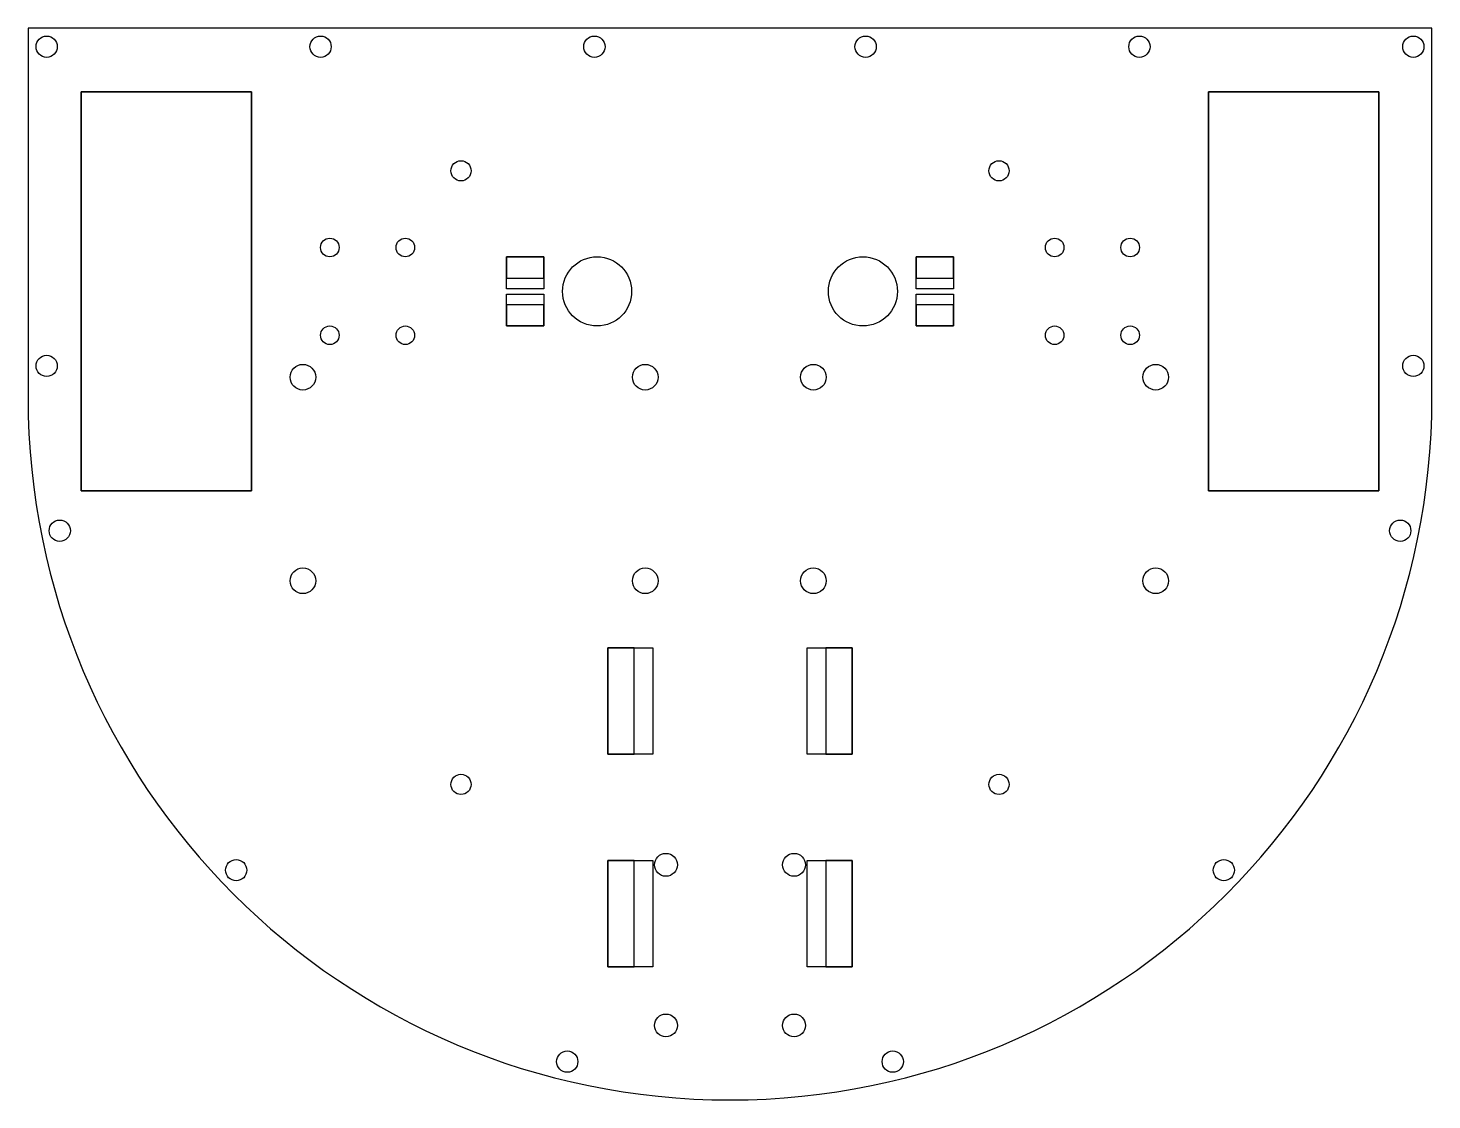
# Model space of a CAD drawing. Header units: millimetres. Extents: x -132 to 132, y -132 to 70.
import ezdxf

# ---------------------------------------------------------------- set-up
doc = ezdxf.new("R2010")
doc.units = ezdxf.units.MM
doc.layers.get('0').update_dxf_attribs({"linetype": 'CONTINUOUS'})

msp = doc.modelspace()

# ---------------------------------------------------------------- linework, layer by layer
msp.add_lwpolyline([(-132, 0, 1), (132, 0), (132, 69.5), (-132, 69.5)], format="xyb", close=True)
msp.add_lwpolyline([(-132, 0, 1), (132, 0), (132, 69.5), (-132, 69.5)], format="xyb", close=True)
for points in [[(-90, 57.5), (-90, -17.5), (-122, -17.5), (-122, 57.5)], [(-90, -17.5), (-90, 57.5), (-122, 57.5), (-122, -17.5)], [(122, 57.5), (122, -17.5), (90, -17.5), (90, 57.5)], [(122, -17.5), (122, 57.5), (90, 57.5), (90, -17.5)], [(-42, 20.5), (-42, 26.5), (-35, 26.5), (-35, 20.5)], [(-35, 26.5), (-42, 26.5), (-42, 22.5), (-35, 22.5)], [(35, 20.5), (35, 26.5), (42, 26.5), (42, 20.5)], [(42, 26.5), (35, 26.5), (35, 22.5), (42, 22.5)], [(-35, 19.5), (-35, 13.5), (-42, 13.5), (-42, 19.5)], [(42, 19.5), (42, 13.5), (35, 13.5), (35, 19.5)], [(-42, 17.5), (-42, 13.5), (-35, 13.5), (-35, 17.5)], [(42, 13.5), (42, 17.5), (35, 17.5), (35, 13.5)], [(-14.5, -67), (-23, -67), (-23, -47), (-14.5, -47)], [(-18, -67), (-18, -47), (-23, -47), (-23, -67)], [(14.5, -47), (23, -47), (23, -67), (14.5, -67)], [(23, -67), (23, -47), (18, -47), (18, -67)], [(-14.5, -107), (-23, -107), (-23, -87), (-14.5, -87)], [(-18, -107), (-18, -87), (-23, -87), (-23, -107)], [(14.5, -87), (23, -87), (23, -107), (14.5, -107)], [(23, -87), (18, -87), (18, -107), (23, -107)]]:
    msp.add_lwpolyline(points, close=True)
for centre, radius in [((-128.5, 66), 2), ((-128.5, 66), 2), ((-77, 66), 2), ((-77, 66), 2), ((-25.5, 66), 2), ((-25.5, 66), 2), ((25.5, 66), 2), ((25.5, 66), 2), ((77, 66), 2), ((77, 66), 2), ((128.5, 66), 2), ((128.5, 66), 2), ((-50.59, 42.67), 1.9), ((-50.59, 42.67), 1.9), ((50.59, 42.67), 1.9), ((50.59, 42.67), 1.9), ((-75.25, 28.25), 1.75), ((-75.25, 28.25), 1.75), ((-61.05, 28.25), 1.75), ((-61.05, 28.25), 1.75), ((61.05, 28.25), 1.75), ((61.05, 28.25), 1.75), ((75.25, 28.25), 1.75), ((75.25, 28.25), 1.75), ((-25, 20), 6.5), ((-25, 20), 6.5), ((25, 20), 6.5), ((25, 20), 6.5), ((-75.25, 11.75), 1.75), ((-75.25, 11.75), 1.75), ((-61.05, 11.75), 1.75), ((-61.05, 11.75), 1.75), ((61.05, 11.75), 1.75), ((61.05, 11.75), 1.75), ((75.25, 11.75), 1.75), ((75.25, 11.75), 1.75), ((-128.5, 6), 2), ((-128.5, 6), 2), ((128.5, 6), 2), ((128.5, 6), 2), ((-80.32, 3.87), 2.41), ((-80.32, 3.87), 2.41), ((-15.94, 3.87), 2.41), ((-15.94, 3.87), 2.41), ((15.68, 3.87), 2.41), ((15.68, 3.87), 2.41), ((80.06, 3.87), 2.41), ((80.06, 3.87), 2.41), ((-126.04, -25), 2), ((-126.04, -25), 2), ((126.04, -25), 2), ((126.04, -25), 2), ((-80.32, -34.41), 2.41), ((-80.32, -34.41), 2.41), ((-15.94, -34.41), 2.41), ((-15.94, -34.41), 2.41), ((15.68, -34.41), 2.41), ((15.68, -34.41), 2.41), ((80.06, -34.41), 2.41), ((80.06, -34.41), 2.41), ((-50.59, -72.68), 1.9), ((-50.59, -72.68), 1.9), ((50.59, -72.68), 1.9), ((50.59, -72.68), 1.9), ((-92.87, -88.81), 2), ((-92.87, -88.81), 2), ((-12.05, -87.8), 2.15), ((-12.05, -87.8), 2.15), ((12.05, -87.8), 2.15), ((12.05, -87.8), 2.15), ((92.87, -88.81), 2), ((92.87, -88.81), 2), ((-12.05, -118), 2.15), ((-12.05, -118), 2.15), ((12.05, -118), 2.15), ((12.05, -118), 2.15), ((-30.61, -124.8), 2), ((-30.61, -124.8), 2), ((30.61, -124.8), 2), ((30.61, -124.8), 2)]:
    msp.add_circle(centre, radius)

doc.saveas('drawing.dxf')
